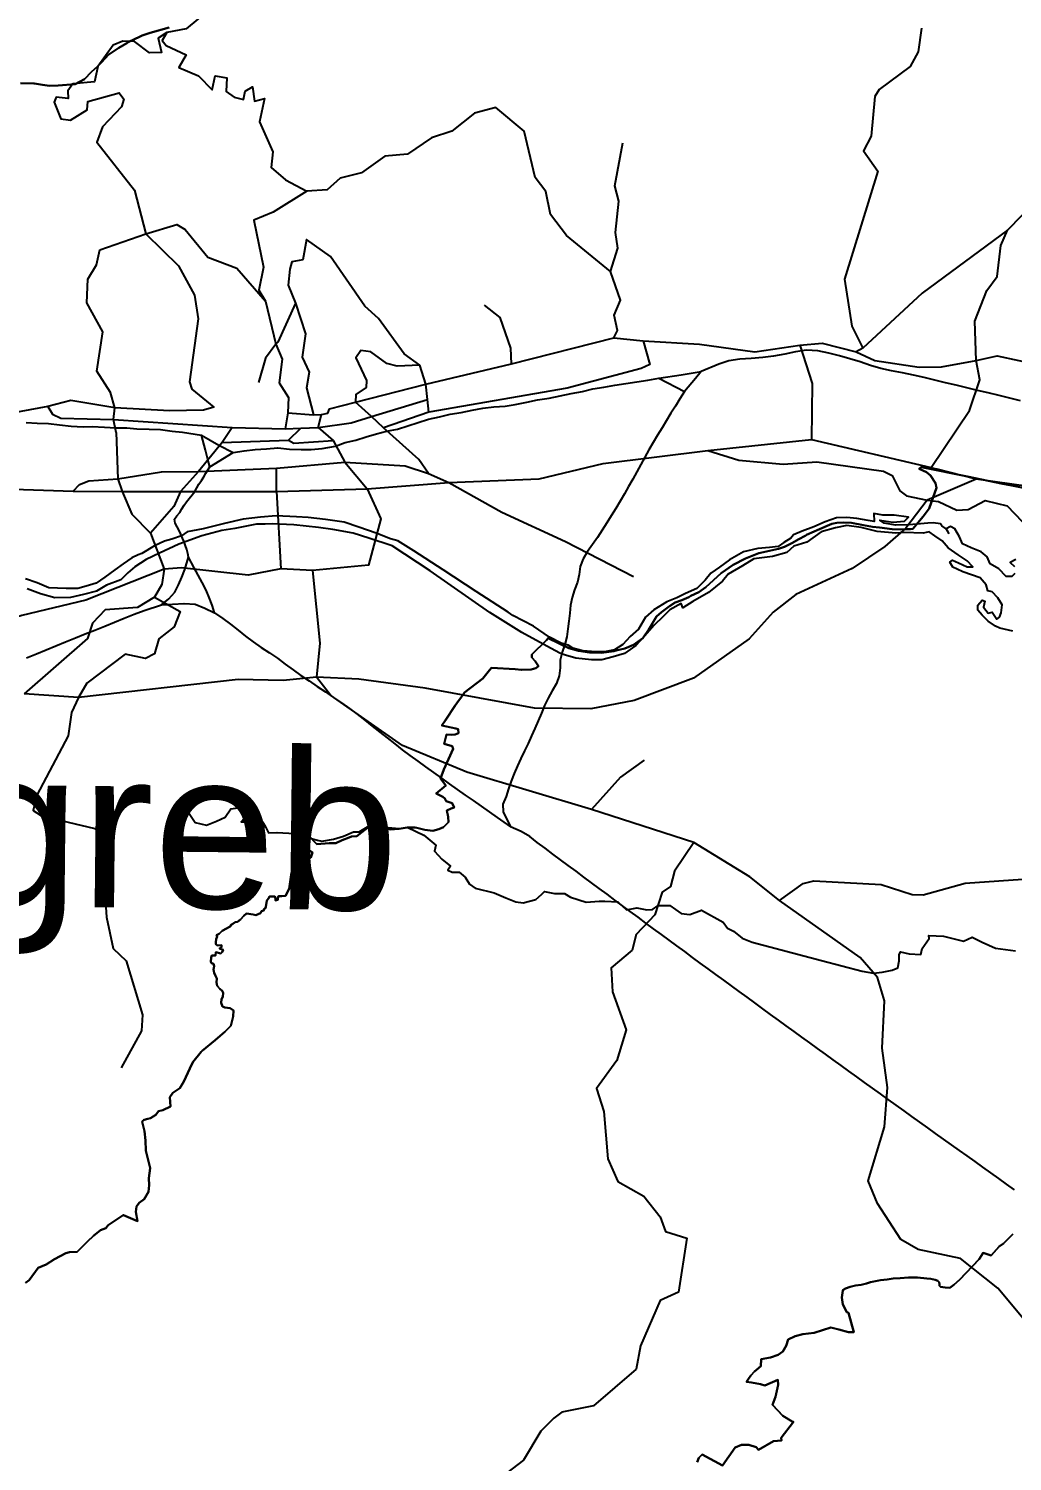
# Model space of a CAD drawing. Header units: metres. Extents: x 13.21 to 19.52, y 42.14 to 46.62.
# Drawn here: x 15.9217 to 16.1456, y 45.5755 to 45.9017 of the extents above; entities that cross this region are included whole.
import ezdxf

# ---------------------------------------------------------------- set-up
doc = ezdxf.new("R2010")
doc.units = ezdxf.units.M
doc.header["$MEASUREMENT"] = 0
for name, color, linetype in [('CESTE', 5, 'Continuous'), ('hr', 9, 'Continuous'), ('naziv_veci', 1, 'Continuous'), ('PRUGE', 7, 'Continuous'), ('RIJEKE', 4, 'Continuous')]:
    doc.layers.add(name, color=color, linetype=linetype)
doc.styles.get("Standard").update_dxf_attribs({"font": 'arial.ttf'})

msp = doc.modelspace()

# ---------------------------------------------------------------- linework, layer by layer
at = {"layer": 'CESTE'}
for p, q in [((15.97562, 45.83964), (15.97797, 45.82983)), ((15.9824, 45.83923), (15.9784, 45.83035)), ((16.03161, 45.82539), (16.05489, 45.83127)), ((16.05489, 45.83127), (16.06157, 45.83059)), ((15.9784, 45.83035), (15.97797, 45.82983)), ((16.1116, 45.82893), (16.11008, 45.82815)), ((16.0121, 45.82074), (16.01072, 45.82511)), ((16.0121, 45.82074), (16.03161, 45.82539)), ((15.99606, 45.81666), (16.0121, 45.82074)), ((16.01247, 45.81726), (16.0121, 45.82074)), ((15.94098, 45.8127), (15.94128, 45.81534)), ((15.9997, 45.81341), (15.99606, 45.81666)), ((15.9997, 45.81341), (16.01247, 45.81726)), ((16.01281, 45.81437), (16.01247, 45.81726)), ((15.94098, 45.8127), (15.96798, 45.8109)), ((15.94159, 45.80977), (15.94098, 45.8127)), ((15.98071, 45.81424), (15.98009, 45.81057)), ((15.98071, 45.81424), (15.98648, 45.81375)), ((15.98648, 45.81375), (15.98833, 45.81385)), ((15.98756, 45.81092), (15.98833, 45.81385)), ((16.00247, 45.81084), (15.9997, 45.81341)), ((16.01281, 45.81437), (16.00247, 45.81084)), ((15.94159, 45.80977), (15.94195, 45.79921)), ((15.96798, 45.8109), (15.96574, 45.80745)), ((15.96798, 45.8109), (15.98009, 45.81057)), ((15.98009, 45.81057), (15.98367, 45.81074)), ((15.98082, 45.80804), (15.98367, 45.81074)), ((15.98367, 45.81074), (15.98756, 45.81092)), ((15.98756, 45.81092), (15.99099, 45.8079)), ((16.07632, 45.80564), (16.0999, 45.80813)), ((16.0999, 45.80813), (16.12713, 45.80178)), ((15.96574, 45.80745), (15.96036, 45.80085)), ((15.96574, 45.80745), (15.98082, 45.80804)), ((15.99099, 45.8079), (15.99368, 45.803)), ((15.96036, 45.80085), (15.9781, 45.80161)), ((15.97809, 45.79632), (15.9781, 45.80161)), ((15.9781, 45.80161), (15.99368, 45.803)), ((15.99368, 45.803), (16.00737, 45.80214)), ((15.99368, 45.803), (15.99871, 45.79693)), ((16.00737, 45.80214), (16.01273, 45.80038)), ((16.12713, 45.80178), (16.12822, 45.80146)), ((15.94195, 45.79921), (15.94296, 45.79635)), ((15.96036, 45.80085), (15.95623, 45.79631)), ((15.99871, 45.79693), (16.01735, 45.79833)), ((16.01273, 45.80038), (16.01735, 45.79833)), ((16.13736, 45.79913), (16.12622, 45.79431)), ((16.13736, 45.79913), (16.12822, 45.80146)), ((15.93182, 45.79636), (15.94296, 45.79635)), ((15.94296, 45.79635), (15.95623, 45.79631)), ((15.95623, 45.79631), (15.97809, 45.79632)), ((15.97809, 45.79632), (15.99871, 45.79693)), ((15.97809, 45.79632), (15.97908, 45.77869)), ((15.94944, 45.78682), (15.95252, 45.77867)), ((16.04388, 45.78492), (16.05936, 45.77695)), ((15.98632, 45.77835), (15.97908, 45.77869)), ((15.93305, 45.74944), (15.92065, 45.75022)), ((16.07309, 45.71638), (16.04977, 45.72389))]:
    msp.add_line(p, q, dxfattribs=at)
for points in [[(15.9624, 45.90571), (15.95755, 45.90167), (15.9531, 45.90086)], [(15.9531, 45.90086), (15.95113, 45.89955), (15.95191, 45.89628), (15.94919, 45.89622), (15.94576, 45.89878), (15.9431, 45.89886), (15.94092, 45.89791), (15.9374, 45.89312), (15.93669, 45.88958), (15.93175, 45.88914), (15.93056, 45.88756), (15.93069, 45.88576), (15.92794, 45.88612), (15.92745, 45.88496), (15.92899, 45.88119), (15.93123, 45.8809), (15.93501, 45.88321), (15.93515, 45.88512), (15.94225, 45.88705), (15.94333, 45.88568), (15.94279, 45.88391), (15.93847, 45.87935), (15.93722, 45.87589), (15.94579, 45.86495), (15.94831, 45.85497)], [(15.9531, 45.90086), (15.95207, 45.89902), (15.95298, 45.89784), (15.95753, 45.89574), (15.95584, 45.89287), (15.96033, 45.89096), (15.96343, 45.8878), (15.96415, 45.89092), (15.96678, 45.8905), (15.96665, 45.88738), (15.96845, 45.8861), (15.97058, 45.88559), (15.97094, 45.88747), (15.9726, 45.88845), (15.9731, 45.88517), (15.97536, 45.8858), (15.97426, 45.88049), (15.97725, 45.87362), (15.97687, 45.8701), (15.98014, 45.86729), (15.98499, 45.8647)], [(16.12494, 45.90183), (16.12419, 45.89646), (16.12237, 45.89311), (16.11531, 45.88786), (16.11434, 45.88624), (16.11349, 45.87724), (16.11176, 45.8739), (16.11501, 45.86927), (16.10744, 45.84468), (16.10905, 45.83394), (16.1116, 45.82893)], [(16.14452, 45.85584), (16.16774, 45.87958), (16.20167, 45.89833)], [(16.05415, 45.84644), (16.04415, 45.8546), (16.04046, 45.85935), (16.03938, 45.86462), (16.03699, 45.86779), (16.03445, 45.87839), (16.028, 45.88373), (16.02314, 45.88242), (16.01801, 45.87838), (16.01338, 45.87686), (16.00789, 45.87309), (16.00279, 45.87265), (15.99744, 45.86889), (15.99256, 45.86766), (15.98963, 45.86503), (15.98499, 45.8647)], [(16.05415, 45.84644), (16.05583, 45.8517), (16.05524, 45.85526), (16.05605, 45.86243), (16.05514, 45.86593), (16.05696, 45.87573)], [(15.98499, 45.8647), (15.97732, 45.85989), (15.97297, 45.85811), (15.97511, 45.84741), (15.97405, 45.84212), (15.97562, 45.83964)], [(15.94831, 45.85497), (15.95539, 45.85711), (15.95729, 45.85594), (15.96246, 45.84969), (15.96907, 45.84719), (15.97562, 45.83964)], [(15.94128, 45.81534), (15.94029, 45.81884), (15.93718, 45.82369), (15.93852, 45.83265), (15.93494, 45.83928), (15.93514, 45.8447), (15.93715, 45.8479), (15.93791, 45.85136), (15.94831, 45.85497)], [(15.94831, 45.85497), (15.9558, 45.84767), (15.95946, 45.84099), (15.96023, 45.83564), (15.95829, 45.82132), (15.95882, 45.81958), (15.96385, 45.81554), (15.96145, 45.81481), (15.95373, 45.81468), (15.94128, 45.81534)], [(16.14452, 45.85584), (16.12505, 45.8415), (16.1116, 45.82893)], [(16.13741, 45.82614), (16.13705, 45.83512), (16.13981, 45.84205), (16.14213, 45.84524), (16.14301, 45.85235), (16.14452, 45.85584)], [(16.01072, 45.82511), (16.00714, 45.82767), (16.00129, 45.83567), (15.99818, 45.83853), (15.99038, 45.84982), (15.98495, 45.85372), (15.98406, 45.84907)], [(15.98406, 45.84907), (15.98157, 45.84864), (15.98115, 45.84692), (15.98074, 45.84328), (15.9824, 45.83923)], [(16.05489, 45.83127), (16.05576, 45.83299), (16.05499, 45.83646), (16.05638, 45.83989), (16.05415, 45.84644)], [(15.9824, 45.83923), (15.98468, 45.8322), (15.98394, 45.8269), (15.98553, 45.82349), (15.98496, 45.81994), (15.98648, 45.81375)], [(16.03161, 45.82539), (16.03141, 45.82897), (16.02898, 45.83596), (16.02541, 45.83872)], [(15.97797, 45.82983), (15.97561, 45.82666), (15.97403, 45.8211)], [(15.97797, 45.82983), (15.97936, 45.82641), (15.97872, 45.82104), (15.98079, 45.81773), (15.98071, 45.81424)], [(16.01072, 45.82511), (16.0056, 45.82483), (16.00322, 45.82547), (15.99954, 45.82814), (15.99728, 45.82845), (15.99613, 45.82674), (15.99862, 45.82161), (15.99852, 45.82), (15.99612, 45.8184), (15.99606, 45.81666)], [(16.06157, 45.83059), (16.06311, 45.82526), (16.06111, 45.8243), (16.04423, 45.81981), (16.01281, 45.81437)], [(16.06157, 45.83059), (16.07439, 45.82989), (16.087, 45.82813), (16.09725, 45.82964)], [(16.09725, 45.82964), (16.10231, 45.83007), (16.11008, 45.82815)], [(16.09725, 45.82964), (16.10006, 45.82092), (16.0999, 45.80813)], [(16.11008, 45.82815), (16.11431, 45.82616), (16.12439, 45.82461), (16.1295, 45.82471), (16.13741, 45.82614)], [(16.12713, 45.80178), (16.13585, 45.81477), (16.13824, 45.82177), (16.13741, 45.82614)], [(16.13741, 45.82614), (16.14214, 45.8272), (16.15205, 45.82508), (16.15911, 45.8229), (16.1676, 45.81881), (16.17959, 45.81587)], [(15.92605, 45.81568), (15.91367, 45.8134), (15.90453, 45.81578)], [(15.94128, 45.81534), (15.93124, 45.817), (15.92605, 45.81568)], [(15.92605, 45.81568), (15.92712, 45.81395), (15.92901, 45.81302), (15.94098, 45.8127)], [(15.98833, 45.81385), (15.98975, 45.81416), (15.99018, 45.81512), (15.99606, 45.81666)], [(15.98756, 45.81092), (15.99513, 45.81197), (15.9997, 45.81341)], [(16.01273, 45.80038), (16.01048, 45.80357), (16.00247, 45.81084)], [(15.98082, 45.80804), (15.98205, 45.80731), (15.99099, 45.8079)], [(16.01735, 45.79833), (16.03789, 45.79922), (16.05247, 45.80266), (16.07632, 45.80564)], [(16.07632, 45.80564), (16.08333, 45.80342), (16.09347, 45.80251), (16.10113, 45.80306), (16.11625, 45.80093), (16.11827, 45.79993), (16.11997, 45.79644), (16.1215, 45.7953), (16.12622, 45.79431)], [(15.93182, 45.79636), (15.93322, 45.79793), (15.93539, 45.79873), (15.94195, 45.79921)], [(15.94195, 45.79921), (15.9519, 45.80076), (15.96036, 45.80085)], [(16.01735, 45.79833), (16.0294, 45.79163), (16.04388, 45.78492)], [(16.23271, 45.7625), (16.20801, 45.77215), (16.18369, 45.78545), (16.173, 45.79044), (16.14931, 45.79748), (16.13736, 45.79913)], [(15.90851, 45.7982), (15.91602, 45.79694), (15.93182, 45.79636)], [(15.94296, 45.79635), (15.94514, 45.79118), (15.94944, 45.78682)], [(15.95623, 45.79631), (15.95471, 45.79289), (15.94944, 45.78682)], [(15.99871, 45.79693), (16.00181, 45.79008), (15.99903, 45.77951), (15.98632, 45.77835)], [(16.12622, 45.79431), (16.1214, 45.78797), (16.11656, 45.78377), (16.10915, 45.77879), (16.0963, 45.77287), (16.09116, 45.76884), (16.08569, 45.76277), (16.07306, 45.75382), (16.05952, 45.74876), (16.04966, 45.7468), (16.03682, 45.74701), (16.01197, 45.75154), (15.99682, 45.75358), (15.98722, 45.75401)], [(16.12622, 45.79431), (16.1288, 45.79404), (16.13295, 45.79204), (16.13554, 45.79222), (16.1394, 45.79426), (16.14446, 45.79306), (16.15294, 45.78416)], [(15.97908, 45.77869), (15.97163, 45.77727), (15.95645, 45.77897), (15.95252, 45.77867)], [(15.95252, 45.77867), (15.93468, 45.77155), (15.92009, 45.76807), (15.90601, 45.76371), (15.89793, 45.75984)], [(15.95252, 45.77867), (15.95199, 45.77512), (15.95034, 45.77224)], [(15.98632, 45.77835), (15.98793, 45.76182), (15.98722, 45.75401)], [(15.95034, 45.77224), (15.94643, 45.76993), (15.93905, 45.76939), (15.9362, 45.76632), (15.93503, 45.76285), (15.92065, 45.75022)], [(15.95034, 45.77224), (15.95615, 45.76899), (15.95477, 45.76554), (15.95131, 45.7628), (15.95032, 45.75935), (15.94824, 45.75827), (15.94366, 45.75929), (15.93488, 45.75268), (15.93305, 45.74944)], [(15.98722, 45.75401), (15.97959, 45.75326), (15.96933, 45.7535), (15.93305, 45.74944)], [(16.00677, 45.73851), (15.99042, 45.74996), (15.98722, 45.75401)], [(15.93305, 45.74944), (15.9314, 45.74603), (15.93064, 45.74069), (15.92355, 45.72719), (15.92269, 45.72367), (15.92458, 45.72246), (15.93674, 45.71957), (15.94048, 45.71725), (15.9408, 45.71544), (15.93878, 45.70839), (15.93939, 45.69941), (15.9409, 45.69228), (15.9439, 45.68943), (15.94762, 45.67713), (15.94735, 45.67354), (15.94272, 45.66509)], [(16.04977, 45.72389), (16.02144, 45.73239), (16.00677, 45.73851)], [(16.06181, 45.73516), (16.05641, 45.73131), (16.04977, 45.72389)], [(16.07309, 45.71638), (16.06868, 45.70987), (16.06778, 45.70641), (16.06592, 45.7051), (16.06421, 45.69993), (16.05999, 45.69543), (16.0591, 45.69192), (16.05426, 45.68783), (16.05456, 45.68242), (16.05768, 45.67378), (16.05561, 45.66674), (16.05092, 45.66041), (16.05262, 45.65516), (16.0535, 45.64441), (16.05577, 45.63925), (16.06172, 45.63586), (16.06547, 45.63114), (16.06666, 45.62787), (16.07154, 45.6263), (16.06959, 45.61403), (16.06545, 45.61215), (16.06098, 45.6018), (16.05999, 45.5965), (16.05028, 45.58817), (16.04305, 45.58667), (16.04121, 45.58536), (16.0383, 45.5824), (16.03435, 45.5758), (16.02914, 45.57184)], [(16.09262, 45.70318), (16.08587, 45.70861), (16.07309, 45.71638)], [(16.09262, 45.70318), (16.09802, 45.70704), (16.10043, 45.70767), (16.11578, 45.70682), (16.12283, 45.70458), (16.12529, 45.70448), (16.13489, 45.70711), (16.15021, 45.70822), (16.1594, 45.71166), (16.1646, 45.70802), (16.1771, 45.70967), (16.19192, 45.70684), (16.19454, 45.70694), (16.20294, 45.70298), (16.20819, 45.70271), (16.21031, 45.69966), (16.21945, 45.69634), (16.22039, 45.69505), (16.22883, 45.69044), (16.23269, 45.68575)], [(16.14882, 45.60713), (16.14233, 45.61492), (16.13385, 45.62169), (16.12416, 45.62376), (16.12023, 45.62603), (16.1149, 45.6342), (16.11279, 45.63937), (16.11648, 45.65167), (16.11721, 45.66064), (16.116, 45.66959), (16.11649, 45.68037), (16.11494, 45.68566), (16.11096, 45.6902), (16.09262, 45.70318)]]:
    msp.add_lwpolyline(points, dxfattribs=at)
at = {"layer": 'hr'}
for points in [[(15.95362, 45.90199), (15.94935, 45.90072), (15.94749, 45.90011), (15.94692, 45.89985), (15.94448, 45.89869), (15.94399, 45.8984), (15.94217, 45.89734), (15.93996, 45.8958), (15.93822, 45.89402), (15.93731, 45.89312), (15.93598, 45.89184), (15.93441, 45.89018), (15.93223, 45.88908), (15.92836, 45.88876), (15.92645, 45.88865), (15.92481, 45.8889), (15.92299, 45.88925), (15.92283, 45.88924), (15.9198, 45.88927)], [(15.9198, 45.88927), (15.92283, 45.88924), (15.92299, 45.88925), (15.92481, 45.8889), (15.92645, 45.88865), (15.92836, 45.88876), (15.93223, 45.88908), (15.93441, 45.89018), (15.93598, 45.89184), (15.93731, 45.89312), (15.93822, 45.89402), (15.93996, 45.8958), (15.94217, 45.89734), (15.94399, 45.8984), (15.94448, 45.89869), (15.94692, 45.89985), (15.94749, 45.90011), (15.94935, 45.90072), (15.95362, 45.90199)], [(15.92092, 45.61611), (15.92179, 45.61672), (15.92386, 45.61956), (15.92562, 45.62034), (15.92752, 45.62155), (15.9301, 45.62287), (15.93094, 45.62314), (15.93275, 45.62317), (15.93506, 45.62555), (15.93646, 45.62686), (15.93799, 45.6281), (15.93926, 45.62858), (15.93977, 45.62927), (15.94317, 45.63154), (15.94324, 45.63158), (15.94646, 45.63019), (15.94604, 45.63228), (15.94622, 45.63353), (15.94684, 45.63439), (15.94796, 45.63523), (15.94896, 45.63689), (15.94913, 45.63838), (15.94902, 45.63999), (15.94915, 45.6411), (15.94933, 45.64228), (15.94838, 45.6463), (15.94829, 45.64852), (15.94804, 45.65068), (15.94751, 45.65281), (15.94766, 45.65305), (15.94776, 45.65312), (15.94785, 45.65316), (15.948, 45.65322), (15.94878, 45.65352), (15.94944, 45.65366), (15.95062, 45.65438), (15.95125, 45.65524), (15.95223, 45.65545), (15.95393, 45.65631), (15.95384, 45.65841), (15.95453, 45.6594), (15.95607, 45.66044), (15.95696, 45.66201), (15.95836, 45.66494), (15.95905, 45.66639), (15.96093, 45.66872), (15.96119, 45.66893), (15.9641, 45.67137), (15.9653, 45.67237), (15.96636, 45.67327), (15.96768, 45.67464), (15.96825, 45.67675), (15.96834, 45.67816), (15.96756, 45.67866), (15.96632, 45.67882), (15.96619, 45.67889), (15.96583, 45.67909), (15.96552, 45.67989), (15.96561, 45.68073), (15.9659, 45.68126), (15.96596, 45.68216), (15.96574, 45.68262), (15.96519, 45.68312), (15.9646, 45.68377), (15.96444, 45.68449), (15.96452, 45.68543), (15.96417, 45.68603), (15.96388, 45.68675), (15.96377, 45.68745), (15.96392, 45.68822), (15.96377, 45.68878), (15.96328, 45.68895), (15.96311, 45.68925), (15.96323, 45.69022), (15.96337, 45.69065), (15.96421, 45.69067), (15.96428, 45.69147), (15.96542, 45.69113), (15.96574, 45.6914), (15.96596, 45.69199), (15.96509, 45.69223), (15.96557, 45.69259), (15.96559, 45.69304), (15.96469, 45.69293), (15.96425, 45.69325), (15.96426, 45.69373), (15.96435, 45.69442), (15.96457, 45.69501), (15.9644, 45.69534), (15.96504, 45.6956), (15.96575, 45.69627), (15.96756, 45.69729), (15.96774, 45.69769), (15.96819, 45.69787), (15.9687, 45.6983), (15.96923, 45.69835), (15.96992, 45.69887), (15.97064, 45.69974), (15.97125, 45.70022), (15.97278, 45.70004), (15.97336, 45.69986), (15.97445, 45.70032), (15.97466, 45.70075), (15.97519, 45.70093), (15.97523, 45.7012), (15.97554, 45.70137), (15.97568, 45.70177), (15.9759, 45.70322), (15.97627, 45.70362), (15.97647, 45.70412), (15.97773, 45.70411), (15.9779, 45.70367), (15.9779, 45.70319), (15.9784, 45.70338), (15.97837, 45.70372), (15.97858, 45.70418), (15.97927, 45.70416), (15.98013, 45.70426), (15.981, 45.70585), (15.98152, 45.70959), (15.98209, 45.71009), (15.98302, 45.71009), (15.98476, 45.71173), (15.98588, 45.71298), (15.98632, 45.71416), (15.98503, 45.71502), (15.98282, 45.71633), (15.98349, 45.71729), (15.98416, 45.71739), (15.98457, 45.71746), (15.98505, 45.71779), (15.98544, 45.71789), (15.98725, 45.71601), (15.99007, 45.71624), (15.99158, 45.71627), (15.99304, 45.71693), (15.9946, 45.71752), (15.99518, 45.71776), (15.9964, 45.71784), (15.9992, 45.72003), (16.00035, 45.72017), (16.00229, 45.71966), (16.00394, 45.71936), (16.00599, 45.71955), (16.00783, 45.71982), (16.00964, 45.71982), (16.01004, 45.71972), (16.01185, 45.71928), (16.01367, 45.71902), (16.01503, 45.71947), (16.01611, 45.71993), (16.01726, 45.72101), (16.0172, 45.72221), (16.01688, 45.72367), (16.01784, 45.72411), (16.01857, 45.72437), (16.01808, 45.72536), (16.01674, 45.7258), (16.01642, 45.72642), (16.01596, 45.72683), (16.01446, 45.72753), (16.01668, 45.72935), (16.01544, 45.73097), (16.01618, 45.733), (16.01833, 45.7377), (16.01809, 45.73834), (16.01625, 45.73884), (16.01682, 45.74099), (16.01802, 45.7409), (16.01876, 45.74097), (16.01952, 45.74131), (16.01948, 45.74217), (16.0189, 45.74238), (16.01571, 45.74301), (16.01654, 45.74425), (16.01879, 45.74761), (16.01915, 45.74813), (16.02018, 45.74959), (16.02092, 45.75059), (16.02503, 45.75373), (16.02662, 45.75565), (16.02704, 45.75616), (16.0324, 45.75583), (16.0339, 45.75574), (16.03397, 45.75574), (16.03609, 45.75577), (16.03713, 45.75611), (16.03771, 45.75655), (16.03699, 45.75768), (16.03626, 45.75855), (16.03621, 45.75924), (16.03954, 45.76249), (16.03996, 45.7629), (16.04462, 45.76068), (16.04688, 45.76006), (16.04936, 45.75965), (16.05211, 45.75962), (16.05492, 45.75999), (16.05541, 45.7601), (16.05737, 45.76054), (16.05828, 45.76095), (16.05937, 45.76144), (16.06146, 45.76295), (16.0628, 45.76481), (16.06369, 45.76637), (16.06463, 45.76784), (16.06576, 45.76883), (16.06753, 45.77023), (16.06885, 45.77101), (16.07039, 45.77157), (16.07195, 45.77229), (16.07244, 45.77253), (16.07425, 45.77342), (16.07581, 45.77456), (16.07933, 45.77773), (16.08203, 45.7796), (16.08484, 45.78106), (16.08788, 45.7823), (16.09237, 45.78328), (16.09371, 45.7837), (16.09557, 45.7846), (16.09689, 45.7854), (16.09858, 45.78632), (16.09876, 45.78642), (16.10049, 45.7872), (16.10122, 45.78753), (16.1045, 45.78897), (16.10566, 45.78919), (16.10728, 45.78929), (16.10903, 45.78922), (16.11171, 45.78865), (16.11377, 45.7883), (16.11539, 45.7881), (16.11824, 45.78776), (16.12017, 45.7877), (16.12145, 45.78777), (16.12244, 45.78776), (16.12293, 45.78783), (16.12532, 45.79059), (16.12668, 45.79243), (16.12834, 45.79714), (16.12814, 45.79823), (16.12695, 45.79994), (16.12607, 45.80073), (16.12443, 45.80151), (16.12483, 45.80185), (16.12488, 45.80189), (16.13576, 45.79965), (16.14296, 45.79816), (16.14539, 45.7977), (16.15147, 45.79645)], [(16.15147, 45.79645), (16.14539, 45.7977), (16.14296, 45.79816), (16.13576, 45.79965), (16.12488, 45.80189), (16.12483, 45.80185), (16.12443, 45.80151), (16.12607, 45.80073), (16.12695, 45.79994), (16.12814, 45.79823), (16.12834, 45.79714), (16.12668, 45.79243), (16.12532, 45.79059), (16.12293, 45.78783), (16.12244, 45.78776), (16.12145, 45.78777), (16.12017, 45.7877), (16.11824, 45.78776), (16.11539, 45.7881), (16.11377, 45.7883), (16.11171, 45.78865), (16.10903, 45.78922), (16.10728, 45.78929), (16.10566, 45.78919), (16.1045, 45.78897), (16.10122, 45.78753), (16.10049, 45.7872), (16.09876, 45.78642), (16.09858, 45.78632), (16.09689, 45.7854), (16.09557, 45.7846), (16.09371, 45.7837), (16.09237, 45.78328), (16.08788, 45.7823), (16.08484, 45.78106), (16.08203, 45.7796), (16.07933, 45.77773), (16.07581, 45.77456), (16.07425, 45.77342), (16.07244, 45.77253), (16.07195, 45.77229), (16.07039, 45.77157), (16.06885, 45.77101), (16.06753, 45.77023), (16.06576, 45.76883), (16.06463, 45.76784), (16.06369, 45.76637), (16.0628, 45.76481), (16.06146, 45.76295), (16.05937, 45.76144), (16.05828, 45.76095), (16.05737, 45.76054), (16.05541, 45.7601), (16.05492, 45.75999), (16.05211, 45.75962), (16.04936, 45.75965), (16.04688, 45.76006), (16.04462, 45.76068), (16.03996, 45.7629), (16.03954, 45.76249), (16.03621, 45.75924), (16.03626, 45.75855), (16.03699, 45.75768), (16.03771, 45.75655), (16.03713, 45.75611), (16.03609, 45.75577), (16.03397, 45.75574), (16.0339, 45.75574), (16.0324, 45.75583), (16.02704, 45.75616), (16.02662, 45.75565), (16.02503, 45.75373), (16.02092, 45.75059), (16.02018, 45.74959), (16.01915, 45.74813), (16.01879, 45.74761), (16.01654, 45.74425), (16.01571, 45.74301), (16.0189, 45.74238), (16.01948, 45.74217), (16.01952, 45.74131), (16.01876, 45.74097), (16.01802, 45.7409), (16.01682, 45.74099), (16.01625, 45.73884), (16.01809, 45.73834), (16.01833, 45.7377), (16.01618, 45.733), (16.01544, 45.73097), (16.01668, 45.72935), (16.01446, 45.72753), (16.01596, 45.72683), (16.01642, 45.72642), (16.01674, 45.7258), (16.01808, 45.72536), (16.01857, 45.72437), (16.01784, 45.72411), (16.01688, 45.72367), (16.0172, 45.72221), (16.01726, 45.72101), (16.01611, 45.71993), (16.01503, 45.71947), (16.01367, 45.71902), (16.01185, 45.71928), (16.01004, 45.71972), (16.00964, 45.71982), (16.00783, 45.71982), (16.00599, 45.71955), (16.00394, 45.71936), (16.00229, 45.71966), (16.00035, 45.72017), (15.9992, 45.72003), (15.9964, 45.71784), (15.99518, 45.71776), (15.9946, 45.71752), (15.99304, 45.71693), (15.99158, 45.71627), (15.99007, 45.71624), (15.98725, 45.71601), (15.98544, 45.71789), (15.98505, 45.71779), (15.98457, 45.71746), (15.98416, 45.71739), (15.98349, 45.71729), (15.98282, 45.71633), (15.98503, 45.71502), (15.98632, 45.71416), (15.98588, 45.71298), (15.98476, 45.71173), (15.98302, 45.71009), (15.98209, 45.71009), (15.98152, 45.70959), (15.981, 45.70585), (15.98013, 45.70426), (15.97927, 45.70416), (15.97858, 45.70418), (15.97837, 45.70372), (15.9784, 45.70338), (15.9779, 45.70319), (15.9779, 45.70367), (15.97773, 45.70411), (15.97647, 45.70412), (15.97627, 45.70362), (15.9759, 45.70322), (15.97568, 45.70177), (15.97554, 45.70137), (15.97523, 45.7012), (15.97519, 45.70093), (15.97466, 45.70075), (15.97445, 45.70032), (15.97336, 45.69986), (15.97278, 45.70004), (15.97125, 45.70022), (15.97064, 45.69974), (15.96992, 45.69887), (15.96923, 45.69835), (15.9687, 45.6983), (15.96819, 45.69787), (15.96774, 45.69769), (15.96756, 45.69729), (15.96575, 45.69627), (15.96504, 45.6956), (15.9644, 45.69534), (15.96457, 45.69501), (15.96435, 45.69442), (15.96426, 45.69373), (15.96425, 45.69325), (15.96469, 45.69293), (15.96559, 45.69304), (15.96557, 45.69259), (15.96509, 45.69223), (15.96596, 45.69199), (15.96574, 45.6914), (15.96542, 45.69113), (15.96428, 45.69147), (15.96421, 45.69067), (15.96337, 45.69065), (15.96323, 45.69022), (15.96311, 45.68925), (15.96328, 45.68895), (15.96377, 45.68878), (15.96392, 45.68822), (15.96377, 45.68745), (15.96388, 45.68675), (15.96417, 45.68603), (15.96452, 45.68543), (15.96444, 45.68449), (15.9646, 45.68377), (15.96519, 45.68312), (15.96574, 45.68262), (15.96596, 45.68216), (15.9659, 45.68126), (15.96561, 45.68073), (15.96552, 45.67989), (15.96583, 45.67909), (15.96619, 45.67889), (15.96632, 45.67882), (15.96756, 45.67866), (15.96834, 45.67816), (15.96825, 45.67675), (15.96768, 45.67464), (15.96636, 45.67327), (15.9653, 45.67237), (15.9641, 45.67137), (15.96119, 45.66893), (15.96093, 45.66872), (15.95905, 45.66639), (15.95836, 45.66494), (15.95696, 45.66201), (15.95607, 45.66044), (15.95453, 45.6594), (15.95384, 45.65841), (15.95393, 45.65631), (15.95223, 45.65545), (15.95125, 45.65524), (15.95062, 45.65438), (15.94944, 45.65366), (15.94878, 45.65352), (15.948, 45.65322), (15.94785, 45.65316), (15.94776, 45.65312), (15.94766, 45.65305), (15.94751, 45.65281), (15.94804, 45.65068), (15.94829, 45.64852), (15.94838, 45.6463), (15.94933, 45.64228), (15.94915, 45.6411), (15.94902, 45.63999), (15.94913, 45.63838), (15.94896, 45.63689), (15.94796, 45.63523), (15.94684, 45.63439), (15.94622, 45.63353), (15.94604, 45.63228), (15.94646, 45.63019), (15.94324, 45.63158), (15.94317, 45.63154), (15.93977, 45.62927), (15.93926, 45.62858), (15.93799, 45.6281), (15.93646, 45.62686), (15.93506, 45.62555), (15.93275, 45.62317), (15.93094, 45.62314), (15.9301, 45.62287), (15.92752, 45.62155), (15.92562, 45.62034), (15.92386, 45.61956), (15.92179, 45.61672), (15.92092, 45.61611)], [(16.14573, 45.62721), (16.14445, 45.62592), (16.14358, 45.62508), (16.14261, 45.62439), (16.14078, 45.62234), (16.13895, 45.62296), (16.13805, 45.62151), (16.13362, 45.61685), (16.13233, 45.61572), (16.13139, 45.61498), (16.1303, 45.61512), (16.12927, 45.61524), (16.12902, 45.61545), (16.12904, 45.61576), (16.12894, 45.61632), (16.12868, 45.6166), (16.12808, 45.61685), (16.12708, 45.61706), (16.12614, 45.61716), (16.12401, 45.61735), (16.12197, 45.61734), (16.12005, 45.61723), (16.11851, 45.6171), (16.11715, 45.61694), (16.11561, 45.61676), (16.11331, 45.6163), (16.11239, 45.61602), (16.11117, 45.61572), (16.10988, 45.61556), (16.10871, 45.61524), (16.10763, 45.61485), (16.10699, 45.61448), (16.107, 45.61439), (16.10683, 45.61284), (16.10705, 45.61121), (16.10792, 45.60948), (16.10833, 45.60934), (16.10951, 45.60494), (16.10834, 45.60489), (16.10609, 45.60549), (16.10429, 45.60601), (16.10048, 45.60477), (16.09793, 45.60442), (16.0962, 45.604), (16.09456, 45.60325), (16.09409, 45.6018), (16.09334, 45.60054), (16.09232, 45.59978), (16.09059, 45.59917), (16.08842, 45.59874), (16.08832, 45.59719), (16.08736, 45.59634), (16.0869, 45.59593), (16.08611, 45.59504), (16.08555, 45.5943), (16.08509, 45.59364), (16.08622, 45.59343), (16.08825, 45.59309), (16.08929, 45.59277), (16.09224, 45.59407), (16.09227, 45.59291), (16.09171, 45.59019), (16.09103, 45.58834), (16.09338, 45.58584), (16.0955, 45.58458), (16.09576, 45.58452), (16.09299, 45.58084), (16.0931, 45.58022), (16.09125, 45.5801), (16.08783, 45.57814), (16.08733, 45.57873), (16.08562, 45.57925), (16.08394, 45.57924), (16.08254, 45.57862), (16.07965, 45.57456), (16.07499, 45.57708), (16.07421, 45.57627), (16.07386, 45.57535)], [(16.07386, 45.57535), (16.07421, 45.57627), (16.07499, 45.57708), (16.07965, 45.57456), (16.08254, 45.57862), (16.08394, 45.57924), (16.08562, 45.57925), (16.08733, 45.57873), (16.08783, 45.57814), (16.09125, 45.5801), (16.0931, 45.58022), (16.09299, 45.58084), (16.09576, 45.58452), (16.0955, 45.58458), (16.09338, 45.58584), (16.09103, 45.58834), (16.09171, 45.59019), (16.09227, 45.59291), (16.09224, 45.59407), (16.08929, 45.59277), (16.08825, 45.59309), (16.08622, 45.59343), (16.08509, 45.59364), (16.08555, 45.5943), (16.08611, 45.59504), (16.0869, 45.59593), (16.08736, 45.59634), (16.08832, 45.59719), (16.08842, 45.59874), (16.09059, 45.59917), (16.09232, 45.59978), (16.09334, 45.60054), (16.09409, 45.6018), (16.09456, 45.60325), (16.0962, 45.604), (16.09793, 45.60442), (16.10048, 45.60477), (16.10429, 45.60601), (16.10609, 45.60549), (16.10834, 45.60489), (16.10951, 45.60494), (16.10833, 45.60934), (16.10792, 45.60948), (16.10705, 45.61121), (16.10683, 45.61284), (16.107, 45.61439), (16.10699, 45.61448), (16.10763, 45.61485), (16.10871, 45.61524), (16.10988, 45.61556), (16.11117, 45.61572), (16.11239, 45.61602), (16.11331, 45.6163), (16.11561, 45.61676), (16.11715, 45.61694), (16.11851, 45.6171), (16.12005, 45.61723), (16.12197, 45.61734), (16.12401, 45.61735), (16.12614, 45.61716), (16.12708, 45.61706), (16.12808, 45.61685), (16.12868, 45.6166), (16.12894, 45.61632), (16.12904, 45.61576), (16.12902, 45.61545), (16.12927, 45.61524), (16.1303, 45.61512), (16.13139, 45.61498), (16.13233, 45.61572), (16.13362, 45.61685), (16.13805, 45.62151), (16.13895, 45.62296), (16.14078, 45.62234), (16.14261, 45.62439), (16.14358, 45.62508), (16.14445, 45.62592), (16.14573, 45.62721)]]:
    msp.add_lwpolyline(points, dxfattribs=at)
at = {"layer": 'PRUGE'}
for p, q in [((16.06516, 45.8221), (16.07097, 45.81907)), ((15.96289, 45.80194), (15.96821, 45.80516))]:
    msp.add_line(p, q, dxfattribs=at)
for points in [[(16.14745, 45.81699), (16.14502, 45.81757), (16.14259, 45.81816), (16.14015, 45.81875), (16.13772, 45.81934), (16.13529, 45.81992), (16.13285, 45.82051), (16.13042, 45.82109), (16.12798, 45.82167), (16.12554, 45.82224), (16.1231, 45.82282), (16.12063, 45.82334), (16.11814, 45.8238), (16.11568, 45.82435), (16.1133, 45.82502), (16.11099, 45.82583), (16.10863, 45.82653), (16.10623, 45.82719), (16.10381, 45.82783), (16.10133, 45.82834), (16.09879, 45.82847), (16.09879, 45.82847), (16.09625, 45.82812), (16.09385, 45.82761), (16.09122, 45.82714), (16.08881, 45.82683), (16.08613, 45.82663), (16.08359, 45.82645), (16.08106, 45.82609), (16.07876, 45.82531), (16.07474, 45.82363)], [(15.96821, 45.80516), (15.97073, 45.80555), (15.97326, 45.80585), (15.97582, 45.80605), (15.97839, 45.80624), (15.97839, 45.80624), (15.98103, 45.80598), (15.9837, 45.80587), (15.98601, 45.80588), (15.9885, 45.80613), (15.99152, 45.80665), (15.99373, 45.80746), (15.99617, 45.80802), (15.99849, 45.8088), (16.00089, 45.80946), (16.0031, 45.81005), (16.00567, 45.81049), (16.00802, 45.81128), (16.01037, 45.81201), (16.01273, 45.81275), (16.01522, 45.81329), (16.01764, 45.81393), (16.02013, 45.81432), (16.02263, 45.81482), (16.02505, 45.81531), (16.02754, 45.8156), (16.03018, 45.81576), (16.03246, 45.8161), (16.03509, 45.81669), (16.03752, 45.81719), (16.04015, 45.81754), (16.04264, 45.81808), (16.04521, 45.81862), (16.04777, 45.81911), (16.05009, 45.81969), (16.0526, 45.8201), (16.05512, 45.82051), (16.05763, 45.8209), (16.06014, 45.8213), (16.06264, 45.8217), (16.06516, 45.8221)], [(16.06516, 45.8221), (16.07022, 45.8229), (16.07474, 45.82363)], [(16.07474, 45.82363), (16.07346, 45.82207), (16.07097, 45.81907)], [(16.07097, 45.81907), (16.06993, 45.81742), (16.0689, 45.81577), (16.06789, 45.81412), (16.06687, 45.81247), (16.06586, 45.81082), (16.06485, 45.80916), (16.06386, 45.80749), (16.06289, 45.80583), (16.06195, 45.80415), (16.06101, 45.80248), (16.0601, 45.8008), (16.05919, 45.79912), (16.05825, 45.79744), (16.05729, 45.79578), (16.05631, 45.79412), (16.05532, 45.79245), (16.05431, 45.7908), (16.05329, 45.78915), (16.05225, 45.7875), (16.05116, 45.78588), (16.05004, 45.78425), (16.0489, 45.78264), (16.04792, 45.78098), (16.0472, 45.77925), (16.04703, 45.77745), (16.04663, 45.77568), (16.04594, 45.77394), (16.04539, 45.77219), (16.04504, 45.77041), (16.04486, 45.76861), (16.04466, 45.76682), (16.04444, 45.76503), (16.04416, 45.76324), (16.04371, 45.76147), (16.04316, 45.75971), (16.04264, 45.75795), (16.04264, 45.75615), (16.04242, 45.75436), (16.04184, 45.7526), (16.04087, 45.75094), (16.03993, 45.74926), (16.0391, 45.74757), (16.0384, 45.74584), (16.03769, 45.7441), (16.03694, 45.74239), (16.03615, 45.74067), (16.03536, 45.73896), (16.03456, 45.73725), (16.03375, 45.73554), (16.03295, 45.73384), (16.03219, 45.73211), (16.03153, 45.73038), (16.03093, 45.72863), (16.03037, 45.72687), (16.0296, 45.72511), (16.02972, 45.72338), (16.03138, 45.71996)], [(15.92107, 45.81201), (15.92364, 45.8119), (15.92621, 45.8118), (15.92869, 45.81146), (15.93132, 45.81116), (15.93409, 45.81107), (15.93613, 45.81108), (15.9389, 45.81099), (15.94152, 45.8108), (15.94399, 45.81081), (15.94632, 45.81062), (15.94909, 45.81052), (15.95172, 45.81044), (15.95434, 45.81004), (15.95667, 45.80985), (15.96101, 45.80914)], [(15.96101, 45.80914), (15.96298, 45.80799), (15.965, 45.80687), (15.96821, 45.80516)], [(15.96289, 45.80194), (15.96242, 45.80394), (15.96194, 45.8057), (15.96101, 45.80914)], [(15.95806, 45.78133), (15.9579, 45.78222), (15.95771, 45.78311), (15.95741, 45.78398), (15.95706, 45.78486), (15.95669, 45.78572), (15.95629, 45.78657), (15.9559, 45.78743), (15.95549, 45.78828), (15.95505, 45.78913), (15.95485, 45.79), (15.95538, 45.79077), (15.95611, 45.79152), (15.95653, 45.79236), (15.95704, 45.79319), (15.9576, 45.79398), (15.95824, 45.79476), (15.9589, 45.79554), (15.9595, 45.79633), (15.95992, 45.79718), (15.96039, 45.79802), (15.96099, 45.79881), (15.96154, 45.79962), (15.96197, 45.80047), (15.96289, 45.80194)], [(15.95189, 45.7705), (15.95361, 45.77185), (15.95493, 45.77338), (15.95582, 45.77508), (15.95657, 45.77679), (15.9572, 45.77854), (15.95806, 45.78133)], [(15.96401, 45.76866), (15.96341, 45.77042), (15.96278, 45.77215), (15.96208, 45.77389), (15.9612, 45.77558), (15.96029, 45.77726), (15.95936, 45.77894), (15.95806, 45.78133)], [(15.92121, 45.75844), (15.92342, 45.75935), (15.92564, 45.76027), (15.92786, 45.76117), (15.93008, 45.76207), (15.93231, 45.76298), (15.93453, 45.76388), (15.93675, 45.76478), (15.93898, 45.76569), (15.94122, 45.76658), (15.94345, 45.76747), (15.94568, 45.76836), (15.94793, 45.76923), (15.95189, 45.7705)], [(15.95189, 45.7705), (15.95445, 45.7707), (15.95704, 45.77081), (15.95704, 45.77081), (15.95958, 45.77065), (15.9618, 45.76977), (15.96401, 45.76866)], [(15.96401, 45.76866), (15.96584, 45.7674), (15.96763, 45.76611), (15.96935, 45.76477), (15.97104, 45.76341), (15.97277, 45.76208), (15.97457, 45.7608), (15.97648, 45.75959), (15.97833, 45.75834), (15.98009, 45.75703), (15.98185, 45.75571), (15.98365, 45.75443), (15.98551, 45.75319), (15.98737, 45.75194), (15.98922, 45.7507), (15.99107, 45.74945), (15.9929, 45.74818), (15.9947, 45.74689), (15.99646, 45.74559), (15.99819, 45.74425), (15.9999, 45.74291), (16.0016, 45.74156), (16.0033, 45.74021), (16.00501, 45.73886), (16.00673, 45.73753), (16.00848, 45.73621), (16.01026, 45.73491), (16.01204, 45.73361), (16.01383, 45.73232), (16.01563, 45.73103), (16.01744, 45.72975), (16.01924, 45.72847), (16.02106, 45.7272), (16.02288, 45.72593), (16.02469, 45.72466), (16.02651, 45.72338), (16.02833, 45.7221), (16.03138, 45.71996)], [(16.14609, 45.63729), (16.1443, 45.63858), (16.14251, 45.63987), (16.14072, 45.64116), (16.13893, 45.64245), (16.13714, 45.64374), (16.13534, 45.64503), (16.13355, 45.64631), (16.13175, 45.64759), (16.12995, 45.64888), (16.12815, 45.65017), (16.12636, 45.65145), (16.12456, 45.65274), (16.12276, 45.65402), (16.12096, 45.6553), (16.11916, 45.65659), (16.11737, 45.65787), (16.11558, 45.65916), (16.11378, 45.66044), (16.11199, 45.66174), (16.1102, 45.66302), (16.10841, 45.66432), (16.10663, 45.66561), (16.10484, 45.6669), (16.10305, 45.66819), (16.10127, 45.66948), (16.09948, 45.67078), (16.0977, 45.67208), (16.09592, 45.67337), (16.09414, 45.67467), (16.09236, 45.67597), (16.09058, 45.67727), (16.08879, 45.67856), (16.08702, 45.67986), (16.08523, 45.68115), (16.08346, 45.68245), (16.08168, 45.68375), (16.0799, 45.68505), (16.07813, 45.68636), (16.07635, 45.68765), (16.07457, 45.68895), (16.0728, 45.69025), (16.07102, 45.69155), (16.06925, 45.69286), (16.06747, 45.69415), (16.06571, 45.69546), (16.06393, 45.69676), (16.06217, 45.69807), (16.0604, 45.69938), (16.05864, 45.70069), (16.05687, 45.702), (16.05511, 45.7033), (16.05335, 45.70462), (16.05159, 45.70592), (16.04983, 45.70723), (16.04806, 45.70854), (16.0463, 45.70985), (16.04453, 45.71116), (16.04276, 45.71247), (16.041, 45.71377), (16.03923, 45.71508), (16.03747, 45.71639), (16.03575, 45.71773), (16.03383, 45.71891), (16.03138, 45.71996)]]:
    msp.add_lwpolyline(points, dxfattribs=at)
at = {"layer": 'RIJEKE'}
for points in [[(16.13057, 45.78782), (16.12957, 45.7885), (16.12924, 45.78895), (16.1276, 45.78917), (16.1276, 45.78917), (16.12634, 45.78907), (16.12216, 45.78875), (16.11909, 45.78864), (16.11646, 45.78907), (16.11545, 45.78976), (16.11545, 45.78976), (16.11841, 45.78932), (16.12104, 45.78957), (16.12201, 45.7905), (16.11871, 45.79093), (16.11871, 45.79093), (16.1161, 45.79091), (16.11411, 45.79134), (16.11411, 45.79134), (16.11415, 45.78951), (16.11283, 45.78973), (16.1102, 45.79017), (16.10791, 45.79039), (16.10791, 45.79039), (16.10562, 45.79036), (16.103, 45.78941), (16.1004, 45.78825), (16.0978, 45.7873), (16.09581, 45.78648), (16.0952, 45.78568), (16.09358, 45.78474), (16.09229, 45.78381), (16.09032, 45.78356), (16.0877, 45.78331), (16.08444, 45.78259), (16.08119, 45.78073), (16.07893, 45.7791), (16.077, 45.77771), (16.0757, 45.7761), (16.07377, 45.77424), (16.07117, 45.77308), (16.06922, 45.77214), (16.06694, 45.7712), (16.06403, 45.76934), (16.06209, 45.76771), (16.06051, 45.76494), (16.05858, 45.76332), (16.05697, 45.76147), (16.05503, 45.7603), (16.05275, 45.75984), (16.05078, 45.75981), (16.04782, 45.76002), (16.04552, 45.76068), (16.04453, 45.76136), (16.04288, 45.7618), (16.04023, 45.76315), (16.03657, 45.76564), (16.03193, 45.76812), (16.03086, 45.76884), (16.02353, 45.77355), (16.016, 45.77852), (16.00935, 45.7828), (16.00571, 45.78508), (16.00406, 45.78551), (16.00076, 45.78686), (15.9968, 45.7882), (15.99349, 45.78931), (15.98922, 45.78996), (15.98527, 45.79037), (15.98264, 45.79058), (15.97805, 45.79077), (15.97805, 45.79077), (15.97445, 45.7905), (15.97053, 45.79001), (15.96628, 45.78904), (15.96141, 45.78784), (15.95779, 45.78712), (15.9565, 45.78619), (15.95424, 45.78548), (15.95261, 45.785), (15.95033, 45.78392), (15.94741, 45.7822), (15.94661, 45.78187), (15.94514, 45.78125), (15.94319, 45.77986), (15.94126, 45.77846), (15.939, 45.77683), (15.93706, 45.77544), (15.93479, 45.77473), (15.93283, 45.77425), (15.9302, 45.77422), (15.92627, 45.77441), (15.92362, 45.77553), (15.92098, 45.77642)], [(16.14572, 45.76455), (16.14277, 45.76522), (16.14178, 45.76567), (16.14011, 45.7668), (16.13878, 45.76816), (16.13777, 45.7693), (16.13776, 45.77045), (16.13873, 45.7716), (16.13873, 45.7716), (16.13936, 45.77138), (16.13908, 45.77), (16.14009, 45.76864), (16.14106, 45.76887), (16.14106, 45.76887), (16.14207, 45.76727), (16.14272, 45.76774), (16.14304, 45.76866), (16.14333, 45.77049), (16.14232, 45.7721), (16.14099, 45.77346), (16.14, 45.77367), (16.13964, 45.77505), (16.1383, 45.77664), (16.13633, 45.77732), (16.13435, 45.77799), (16.13303, 45.77867), (16.13204, 45.77912), (16.13136, 45.78026), (16.132, 45.78072), (16.132, 45.78072), (16.13333, 45.78004), (16.13532, 45.77914), (16.13663, 45.77916), (16.1353, 45.78052), (16.13329, 45.78188), (16.13098, 45.78346), (16.12963, 45.78506), (16.12798, 45.78619), (16.12665, 45.7871), (16.12665, 45.7871), (16.12533, 45.78686), (16.12099, 45.78695), (16.12099, 45.78695), (16.11911, 45.7868), (16.11485, 45.78722), (16.11122, 45.78811), (16.10794, 45.78855), (16.10794, 45.78855), (16.10533, 45.78805), (16.10206, 45.78712), (16.09883, 45.78479), (16.09589, 45.78384), (16.09428, 45.78246), (16.091, 45.78151), (16.08676, 45.78101), (16.08416, 45.77939), (16.08092, 45.77752), (16.07965, 45.7759), (16.07641, 45.77335), (16.07284, 45.77125), (16.07057, 45.76985), (16.07024, 45.77078), (16.07024, 45.77078), (16.06763, 45.76937), (16.06603, 45.76775), (16.0641, 45.7659), (16.06186, 45.76335), (16.05993, 45.76127), (16.05734, 45.75941), (16.05473, 45.7587), (16.05213, 45.75799), (16.04982, 45.75797), (16.04622, 45.75839), (16.0439, 45.75906), (16.04258, 45.75951), (16.03962, 45.76108), (16.03398, 45.76424), (16.02668, 45.76876), (16.01306, 45.77826), (16.00443, 45.78392), (15.99913, 45.7857), (15.99552, 45.78681), (15.9909, 45.78768), (15.98762, 45.7881), (15.98203, 45.78873), (15.97712, 45.78892), (15.97712, 45.78892), (15.97548, 45.7889), (15.97351, 45.78888), (15.97123, 45.78841), (15.96861, 45.78791), (15.96566, 45.78743), (15.9611, 45.78624), (15.95588, 45.78435), (15.95145, 45.78231), (15.94841, 45.78083), (15.94583, 45.7792), (15.94423, 45.77781), (15.94263, 45.77619), (15.93937, 45.77501), (15.9371, 45.7736), (15.93417, 45.77289), (15.93123, 45.77217), (15.92763, 45.77213), (15.92433, 45.77302), (15.92136, 45.77413)], [(16.14615, 45.77763), (16.14551, 45.77694), (16.14421, 45.77693), (16.14254, 45.77874), (16.14054, 45.77988), (16.13987, 45.78148), (16.13853, 45.78261), (16.13622, 45.78351), (16.13424, 45.7844), (16.13356, 45.78601), (16.13254, 45.78784), (16.13151, 45.78835), (16.13151, 45.78835), (16.13057, 45.78782)], [(16.13125, 45.78668), (16.13092, 45.78724), (16.13057, 45.78782)], [(16.14643, 45.78085), (16.14514, 45.78014), (16.14614, 45.77924)], [(15.9543, 45.72162), (15.95658, 45.72257), (15.95821, 45.72304), (15.95821, 45.72304), (15.95955, 45.72099), (15.96219, 45.72033), (15.96445, 45.72127), (15.96641, 45.7222), (15.96767, 45.72405), (15.96931, 45.72429), (15.96931, 45.72429), (15.97096, 45.72339), (15.97067, 45.72178), (15.97002, 45.72109), (15.97232, 45.72111), (15.97493, 45.72114), (15.97493, 45.72114), (15.97562, 45.72), (15.9763, 45.71863), (15.97826, 45.71865), (15.97826, 45.71865), (15.9822, 45.71846), (15.98516, 45.71757), (15.98745, 45.71691), (15.98845, 45.71669), (15.99106, 45.71717), (15.99333, 45.71788), (15.99561, 45.71882), (15.99692, 45.71883), (15.99918, 45.72023), (16.00081, 45.72024), (16.00081, 45.72024), (16.00344, 45.71981), (16.00608, 45.71961), (16.00803, 45.71985), (16.00803, 45.71985), (16.01166, 45.71805), (16.01433, 45.71579), (16.01403, 45.7144), (16.0157, 45.71259), (16.0177, 45.71101), (16.01707, 45.71007), (16.01806, 45.70963), (16.01968, 45.70965), (16.01968, 45.70965), (16.02101, 45.70851), (16.02202, 45.70692), (16.02336, 45.70602), (16.02762, 45.70491), (16.03027, 45.70379), (16.03258, 45.70288), (16.03422, 45.70268), (16.03714, 45.70339), (16.03843, 45.70455), (16.03907, 45.70524), (16.03907, 45.70524), (16.04138, 45.7048), (16.04366, 45.70482), (16.04366, 45.70482), (16.04499, 45.70392), (16.04862, 45.70281), (16.05155, 45.70306), (16.05286, 45.70307), (16.05286, 45.70307), (16.05581, 45.70287), (16.05781, 45.70106), (16.06009, 45.70154), (16.06009, 45.70154), (16.06239, 45.70109), (16.0637, 45.70111), (16.06499, 45.70203), (16.06761, 45.70206), (16.06761, 45.70206), (16.06893, 45.70115), (16.07025, 45.70024), (16.07223, 45.70004), (16.07484, 45.70098), (16.07484, 45.70098), (16.07979, 45.69827), (16.08079, 45.69691), (16.08212, 45.69623), (16.0841, 45.69464), (16.08642, 45.69374), (16.1022, 45.68952), (16.1114, 45.68709), (16.11402, 45.68664), (16.11598, 45.6869), (16.11827, 45.68737), (16.11957, 45.68785), (16.11987, 45.68944), (16.11985, 45.69082), (16.12015, 45.69152), (16.12015, 45.69152), (16.12212, 45.69107), (16.12475, 45.69087), (16.12505, 45.69225), (16.12665, 45.69456), (16.12663, 45.69523), (16.12663, 45.69523), (16.12991, 45.69504), (16.13452, 45.69393), (16.13646, 45.69486), (16.13646, 45.69486), (16.13877, 45.69374), (16.14175, 45.69238), (16.14632, 45.69174)]]:
    msp.add_lwpolyline(points, dxfattribs=at)

# ---------------------------------------------------------------- texts
at = {"layer": 'naziv_veci', "insert": (15.84711, 45.73856), "char_height": 0.0359326, "width": 0.2036181, "attachment_point": 1, "rotation": 359.3896}
msp.add_mtext('{\\fArial CE|b0|i0|c238|p34;Zagreb}       ', dxfattribs=at)

doc.saveas('drawing.dxf')
